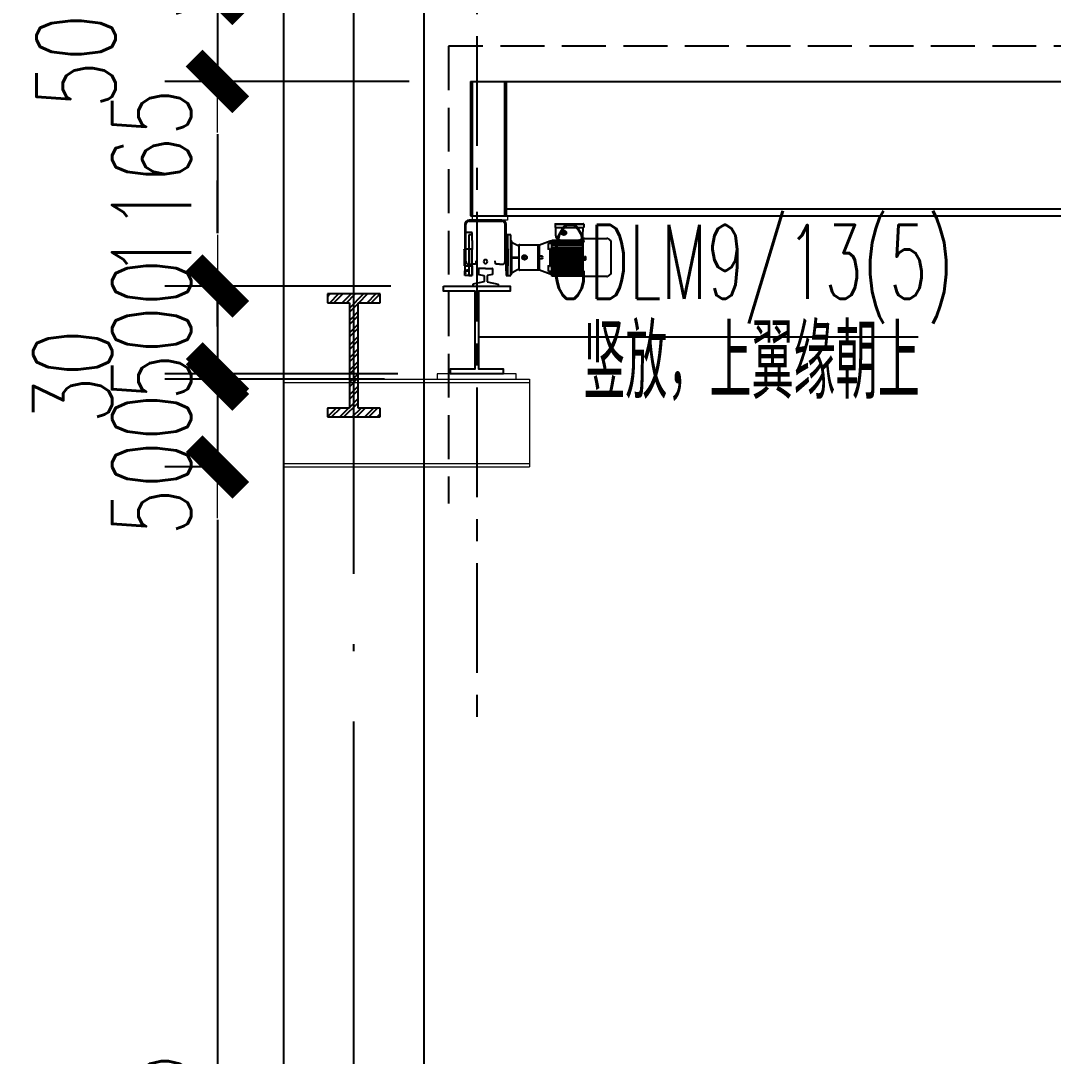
# Model space of a CAD drawing. Extents: x -1201378 to 2367219, y -619313 to 244905.
# Drawn here: x 1537516 to 1543393, y -283337 to -277443 of the extents above; entities that cross this region are included whole.
import ezdxf
from ezdxf.enums import TextEntityAlignment as Align

# ---------------------------------------------------------------- set-up
doc = ezdxf.new("R2010")
doc.units = 0
doc.header["$LTSCALE"] = 1000
for name, pattern in [('CENTER', [2, 1.25, -0.25, 0.25, -0.25]), ('DASH', [0.35, 0.25, -0.1]), ('DOTE', [2.42, 2, -0.2, 0.02, -0.2]), ('HIDDEN', [0.375, 0.25, -0.125])]:
    doc.linetypes.add(name, pattern=pattern)
doc.layers.get('0').update_dxf_attribs({"linetype": 'CONTINUOUS'})
doc.layers.get('Defpoints').update_dxf_attribs({"linetype": 'CONTINUOUS'})
for name, color, linetype in [('06A-01-03', 7, 'CONTINUOUS'), ('5剖面线层', 2, 'CONTINUOUS'), ('A-AXIS-DOTE', 14, 'DOTE'), ('A-LIN-V', 9, 'CONTINUOUS'), ('COLUMN', 9, 'CONTINUOUS'), ('CRANE', 11, 'HIDDEN'), ('FAG16-10.01MA1-被', 7, 'CONTINUOUS'), ('FAG16-10.02MA1-被', 7, 'CONTINUOUS'), ('FAG16-10MA1-端梁结构', 7, 'CONTINUOUS'), ('FAG16-20.02MA1-轴', 7, 'CONTINUOUS'), ('FHSGH10105-主梁-01', 7, 'CONTINUOUS'), ('FHSGH10105-主梁-02', 7, 'CONTINUOUS'), ('FHSGH10105-主梁-04', 7, 'CONTINUOUS'), ('FHSGH10105-主梁-06', 7, 'CONTINUOUS'), ('G80接口', 7, 'CONTINUOUS'), ('G80箱体', 7, 'CONTINUOUS'), ('S-DOTE1', 140, 'CENTER'), ('S-SB', 21, 'CONTINUOUS'), ('S-SGJ', 21, 'CONTINUOUS'), ('六角头螺栓_M5-135', 7, 'CONTINUOUS'), ('后端盖', 7, 'CONTINUOUS'), ('建-墙-填充', 8, 'CONTINUOUS'), ('建-柱-钢', 9, 'CONTINUOUS'), ('接线盒', 7, 'CONTINUOUS'), ('接线盒盖', 7, 'CONTINUOUS'), ('机壳', 7, 'CONTINUOUS'), ('电机接线盒密封垫', 7, 'CONTINUOUS'), ('端盖', 7, 'CONTINUOUS'), ('齿轴1', 7, 'CONTINUOUS')]:
    doc.layers.add(name, color=color, linetype=linetype)
for name, color, linetype, lineweight in [('S-bkl', 4, 'CONTINUOUS', 0), ('S-dim', 81, 'CONTINUOUS', 0), ('连接板', 6, 'CONTINUOUS', 0)]:
    doc.layers.add(name, color=color, linetype=linetype, lineweight=lineweight)
doc.styles.add('SS1', font='tj-romans1.shx', dxfattribs={"width": 0.7, "bigfont": 'tj-hztxt1.shx'})
doc.styles.add('TSSD_Rein', font='tj-romans1.shx', dxfattribs={"width": 0.7, "bigfont": 'tj-hztxt.shx'})
doc.dimstyles.new('S-150-ARCHI', dxfattribs={"dimscale": 150, "dimtxt": 3, "dimasz": 2, "dimexe": 2, "dimexo": 2, "dimgap": 1, "dimtad": 1, "dimdec": 0, "dimzin": 0, "dimdsep": 46, "dimtxsty": 'SS1', "dimblk1": 'TT', "dimblk2": 'TT', "dimsah": 1, "dimcen": 1, "dimclrd": 256, "dimclre": 256, "dimclrt": 256, "dimadec": 0, "dimazin": 0, "dimtfac": 1, "dimtdec": 0, "dimtix": 1, "dimtmove": 2, "dimatfit": 0, "dimldrblk": 'TT', "dimfxl": 2, "dimtolj": 1, "dimtzin": 0, "dimarcsym": 0})

# ---------------------------------------------------------------- blocks, each defined once
blk = doc.blocks.new('G$CBF9D2CED')
at = {"layer": '建-墙-填充'}
h = blk.add_hatch(dxfattribs=at)
h.set_pattern_fill('金属', color=256, scale=20, style=0)
h.set_pattern_definition([(45, (0, 0), (-35.3553, 35.3553), []), (45, (23.57, 0), (-35.3553, 35.3553), [])])
h.paths.add_polyline_path([(-150, 0), (-150, -50), (-25, -50), (-25, -650), (-150, -650), (-150, -700), (150, -700), (150, -650), (25, -650), (25, -50), (150, -50), (150, 0)])
at = {"layer": '建-柱-钢'}
for p, q in [((-150, 0), (-150, -50)), ((150, 0), (-150, 0)), ((150, -50), (150, 0)), ((-150, -50), (-25, -50)), ((-25, -50), (-25, -650)), ((25, -650), (25, -50)), ((25, -50), (150, -50)), ((-25, -650), (-150, -650)), ((-150, -650), (-150, -700)), ((-150, -700), (150, -700)), ((150, -650), (25, -650)), ((150, -700), (150, -650))]:
    blk.add_line(p, q, dxfattribs=at)
blk = doc.blocks.new('吊车5')
at = {"layer": '5剖面线层'}
h = blk.add_hatch(color=3, dxfattribs=at)
h.dxf.hatch_style = 1
h.paths.add_polyline_path([(1555843.8, -79902.2, 1), (1555816.6, -79902.2, 1)])
at = {"color": 3, "ltscale": 0.5}
for p, q in [((1555384.3, -80105.6), (1555345.9, -80105.6)), ((1555384.3, -80105.6), (1555422.6, -80105.6)), ((1555344.4, -80107.2), (1555344.4, -80138.3)), ((1555345.6, -80139.8), (1555374.6, -80146.5)), ((1555375.9, -80148), (1555375.9, -80179.4)), ((1555375.9, -80153.1), (1555375.9, -80179.4)), ((1555392.7, -80148), (1555392.7, -80179.4)), ((1555392.7, -80153.1), (1555392.7, -80179.4)), ((1555423, -80139.8), (1555393.9, -80146.5)), ((1555424.2, -80107.2), (1555424.2, -80138.3)), ((1555374.6, -80181), (1555311.9, -80195.4)), ((1555374.6, -80181), (1555311.9, -80195.4)), ((1555311.9, -80195.4), (1555311.9, -80205.4)), ((1555311.9, -80205.4), (1555456.7, -80205.4)), ((1555393.9, -80181), (1555456.7, -80195.4)), ((1555393.9, -80181), (1555456.7, -80195.4)), ((1555456.7, -80195.4), (1555456.7, -80205.4))]:
    blk.add_line(p, q, dxfattribs=at)
at = {"color": 3}
blk.add_line((1555513.5, -80086.9), (1555510.4, -80086.9), dxfattribs=at)
at = {"color": 6, "linetype": 'DASH'}
blk.add_lwpolyline([(1563769.3, -78840.6), (1555174.3, -78840.6), (1555174.3, -81443.1)], dxfattribs=at)
at = {"color": 3}
blk.add_lwpolyline([(1555276.2, -80113.6), (1555289.7, -80113.6), (1555289.7, -80121.4), (1555276.2, -80121.4)], close=True, dxfattribs=at)
at = {"color": 3, "ltscale": 0.5}
for centre, start, end in [((1555345.9, -80107.2), 90, 180), ((1555422.6, -80107.2), 0, 90), ((1555345.9, -80138.3), 180, 257), ((1555374.3, -80148), 0, 77), ((1555394.3, -80148), 103, 180), ((1555422.6, -80138.3), 282.99999, 0), ((1555374.3, -80179.4), 283, 0), ((1555374.3, -80179.4), 283, 0), ((1555394.3, -80179.4), 180, 257), ((1555394.3, -80179.4), 180, 257)]:
    blk.add_arc(centre, 1.57, start, end, dxfattribs=at)
at = {"layer": '06A-01-03', "color": 3, "linetype": 'Continuous'}
for p, q in [((1555939.8, -79934.2), (1555939.8, -79934.3)), ((1555939.8, -79934.2), (1555946.9, -79934.2)), ((1555946.9, -79934.3), (1555939.8, -79934.3)), ((1555939.8, -79934.3), (1555939.8, -79935.1)), ((1555939.8, -80047.8), (1555939.8, -79935.1)), ((1555939.8, -79935.1), (1555950.8, -79935.1)), ((1555946.9, -79934.2), (1555946.9, -79934.3)), ((1555946.9, -79935.1), (1555946.9, -79934.3)), ((1555954.7, -79934.7), (1555954.7, -79934.2)), ((1555954.7, -79934.2), (1556075.4, -79934.2)), ((1556080.2, -79935.8), (1556097.1, -79949.1)), ((1556100.1, -80130.5), (1556100.1, -79955.3)), ((1555946.9, -80042.2), (1555946.9, -80047.8)), ((1555954.7, -80053.2), (1555954.7, -80042.2)), ((1555946.9, -80047.8), (1555939.8, -80047.8)), ((1555950.8, -80057), (1555939.8, -80057)), ((1555939.8, -80057.1), (1555939.8, -80057)), ((1555939.8, -80151.7), (1555939.8, -80057.1)), ((1555939.8, -80057.1), (1555950.8, -80057.1)), ((1555946.9, -80151.7), (1555939.8, -80151.7)), ((1556075.4, -80151.7), (1555954.7, -80151.7)), ((1556097.1, -80136.7), (1556080.2, -80150))]:
    blk.add_line(p, q, dxfattribs=at)
for centre, radius, start, end in [((1555950.8, -79852.4), 81.9, 267.25098, 272.74902), ((1556075.4, -79942), 7.86, 51.84277, 90), ((1556092.2, -79955.3), 7.86, 0, 51.84277), ((1555950.8, -80042.2), 3.93, 359.65217, 180.34783), ((1555950.8, -80053.1), 3.91, 269.79706, 359.8507), ((1555950.8, -80053.2), 3.91, 269.78729, 359.86274), ((1555950.8, -80233.5), 81.9, 87.25098, 92.74902), ((1556075.4, -80143.8), 7.86, 270, 308.15723), ((1556092.2, -80130.5), 7.86, 308.15723, 0)]:
    blk.add_arc(centre, radius, start, end, dxfattribs=at)
blk.add_open_spline([(1555950.8, -79935.1), (1555950.9, -79935.1), (1555951, -79935.1), (1555951.3, -79935.1), (1555951.6, -79935.1), (1555951.9, -79935.1), (1555952.4, -79935.1), (1555953, -79935), (1555953.6, -79935), (1555954.1, -79934.9), (1555954.4, -79934.8), (1555954.6, -79934.8), (1555954.6, -79934.7), (1555954.7, -79934.7), (1555954.7, -79934.7), (1555954.7, -79934.7)], degree=3, knots=[0, 0, 0, 0, 0.041659, 0.083241, 0.124924, 0.187526, 0.250171, 0.374622, 0.499792, 0.624328, 0.7493, 0.81163, 0.874211, 0.937221, 1, 1, 1, 1], dxfattribs=at)
at = {"layer": 'FAG16-10.01MA1-被', "color": 3, "linetype": 'Continuous'}
for p, q in [((1555325, -80082), (1555305.7, -80082)), ((1555328.5, -80078.9), (1555325, -80082)), ((1555329.3, -80062.9), (1555328.5, -80078.9)), ((1555440.1, -80078.7), (1555439.3, -80062.9)), ((1555443.4, -80082), (1555440.1, -80078.7)), ((1555462.9, -80082), (1555443.4, -80082))]:
    blk.add_line(p, q, dxfattribs=at)
at = {"layer": 'FAG16-10.02MA1-被', "color": 3, "linetype": 'Continuous'}
for p, q in [((1555263.4, -79996.8), (1555263.4, -79995.8)), ((1555308.2, -79995.8), (1555263.4, -79995.8)), ((1555263.4, -79996.8), (1555263.4, -80090.1)), ((1555263.4, -79998.1), (1555266.4, -79998.1)), ((1555305, -79998.9), (1555308.2, -79995.8)), ((1555305, -79999.9), (1555305, -79998.9)), ((1555305, -79999.9), (1555305, -80086.9)), ((1555308.2, -79995.8), (1555308.2, -79996.8)), ((1555308.2, -80090.1), (1555308.2, -79996.8)), ((1555502.1, -79998.1), (1555505.2, -79998.1)), ((1555505.2, -79996.8), (1555505.2, -79995.8)), ((1555505.2, -79995.8), (1555510.4, -79995.8)), ((1555505.2, -79996.8), (1555505.2, -80090.1)), ((1555510.4, -79996.8), (1555510.4, -79995.8)), ((1555510.4, -79995.8), (1555513.5, -79998.9)), ((1555510.4, -79996.8), (1555510.4, -80090.1)), ((1555513.5, -79998.9), (1555513.5, -79999.9)), ((1555513.5, -80086.9), (1555513.5, -79999.9)), ((1555266.4, -80087.7), (1555263.4, -80087.7)), ((1555263.4, -80090.1), (1555308.2, -80090.1)), ((1555308.2, -80090.1), (1555305, -80086.9)), ((1555505.2, -80087.7), (1555502.1, -80087.7)), ((1555510.4, -80090.1), (1555505.2, -80090.1))]:
    blk.add_line(p, q, dxfattribs=at)
at = {"layer": 'FAG16-10MA1-端梁结构', "color": 3, "linetype": 'Continuous'}
for p, q in [((1555266.4, -79855.9), (1555266.4, -80119.9)), ((1555272.7, -80066.3), (1555272.7, -79855.9)), ((1555477, -79830.8), (1555291.6, -79830.8)), ((1555291.6, -79837.1), (1555477, -79837.1)), ((1555495.9, -80066.3), (1555495.9, -79855.9)), ((1555502.1, -80119.9), (1555502.1, -79855.9)), ((1555510, -79914.1), (1555502.1, -79914.1)), ((1555510, -79945.5), (1555510, -79914.1)), ((1555510, -79945.5), (1555510, -79995.8)), ((1555288.4, -80082), (1555305.7, -80082)), ((1555308.6, -80113.6), (1555308.6, -80090.1)), ((1555462.9, -80082), (1555480.1, -80082)), ((1555510, -80090.1), (1555510, -80113.6)), ((1555266.4, -80145.1), (1555266.4, -80119.9)), ((1555308.6, -80145.1), (1555266.4, -80145.1)), ((1555308.6, -80113.6), (1555308.6, -80145.1)), ((1555502.1, -80119.9), (1555502.1, -80145.1)), ((1555502.1, -80145.1), (1555510, -80145.1)), ((1555510, -80145.1), (1555510, -80113.6))]:
    blk.add_line(p, q, dxfattribs=at)
for centre, radius, start, end in [((1555291.6, -79855.9), 25.1, 90, 180), ((1555291.6, -79855.9), 18.9, 90, 180), ((1555477, -79855.9), 25.1, 0, 90), ((1555477, -79855.9), 18.9, 0, 90), ((1555288.4, -80066.3), 15.7, 180, 270), ((1555384.3, -80066.5), 11, 0, 180), ((1555384.3, -80066.5), 11, 180, 0), ((1555480.1, -80066.3), 15.7, 270, 0), ((1555291.6, -80119.9), 25.1, 180, 221.40962)]:
    blk.add_arc(centre, radius, start, end, dxfattribs=at)
at = {"layer": 'FAG16-20.02MA1-轴', "color": 3, "linetype": 'Continuous'}
for p, q in [((1555289.7, -79914.1), (1555289.7, -79945.5)), ((1555308.6, -79914.1), (1555289.7, -79914.1)), ((1555510, -79914.1), (1555510, -79945.5)), ((1555528.9, -79914.1), (1555510, -79914.1)), ((1555528.9, -79945.5), (1555528.9, -79914.1)), ((1555289.7, -79945.5), (1555289.7, -80113.6)), ((1555510, -79995.8), (1555510, -79945.5)), ((1555528.9, -80113.6), (1555528.9, -79945.5)), ((1555308.6, -80090.1), (1555308.6, -80113.6)), ((1555510, -80113.6), (1555510, -80090.1)), ((1555289.7, -80113.6), (1555289.7, -80145.1)), ((1555289.7, -80145.1), (1555308.6, -80145.1)), ((1555308.6, -80145.1), (1555308.6, -80113.6)), ((1555510, -80113.6), (1555510, -80145.1)), ((1555510, -80145.1), (1555528.9, -80145.1)), ((1555528.9, -80145.1), (1555528.9, -80113.6))]:
    blk.add_line(p, q, dxfattribs=at)
at = {"layer": 'FHSGH10105-主梁-01', "color": 3, "linetype": 'Continuous'}
for p, q in [((1555299.5, -79040.6), (1555299.5, -79653.6)), ((1555308.6, -79040.6), (1555308.6, -79653.6)), ((1555299.5, -79653.6), (1555299.5, -79805.6)), ((1555308.6, -79653.6), (1555308.6, -79810.7))]:
    blk.add_line(p, q, dxfattribs=at)
at = {"layer": 'FHSGH10105-主梁-02', "color": 3, "linetype": 'Continuous'}
for p, q in [((1555494.3, -79653.2), (1555494.3, -79040.6)), ((1555503.3, -79653.2), (1555503.3, -79040.6)), ((1555494.3, -79805.6), (1555494.3, -79653.2)), ((1555503.3, -79805.6), (1555503.3, -79653.2))]:
    blk.add_line(p, q, dxfattribs=at)
at = {"layer": 'FHSGH10105-主梁-04', "color": 3, "linetype": 'Continuous'}
blk.add_line((1555299.5, -79040.6), (1563769.3, -79040.6), dxfattribs=at)
at = {"layer": 'FHSGH10105-主梁-06', "color": 3, "linetype": 'Continuous'}
for p, q in [((1555299.5, -79805.6), (1563769.3, -79805.6)), ((1555503.3, -79766.3), (1563769.3, -79766.3))]:
    blk.add_line(p, q, dxfattribs=at)
at = {"layer": 'G80接口', "color": 3, "linetype": 'Continuous'}
for p, q in [((1555683.6, -80115.2), (1555683.6, -79970.6)), ((1555683.6, -79970.6), (1555691.5, -79970.6)), ((1555691.5, -79970.6), (1555751.2, -79948.6)), ((1555691.5, -80035.1), (1555691.5, -79970.6)), ((1555743.4, -79962.2), (1555743.4, -79962.8)), ((1555743.4, -79963.6), (1555743.4, -79962.8)), ((1555762.2, -79962.8), (1555743.4, -79962.8)), ((1555743.4, -79972.5), (1555743.4, -79963.6)), ((1555743.4, -79974.6), (1555743.4, -79972.5)), ((1555743.4, -79997.8), (1555743.4, -79974.6)), ((1555751.2, -79948.6), (1555751.2, -79962.1)), ((1555751.2, -79948.6), (1555762.2, -79948.6)), ((1555762.2, -79954), (1555762.2, -79961)), ((1555762.2, -79972.5), (1555762.2, -79963.6)), ((1555762.2, -79988), (1555762.2, -79978.2)), ((1555708.5, -80035.1), (1555691.5, -80035.1)), ((1555691.5, -80050.8), (1555691.5, -80035.1)), ((1555743.4, -79997.8), (1555743.4, -80000)), ((1555751.2, -80091.6), (1555751.2, -79994.3)), ((1555762.2, -80001.2), (1555762.2, -79996.3)), ((1555762.2, -80015.2), (1555762.2, -80008.8)), ((1555762.2, -80029.9), (1555762.2, -80021.1)), ((1555762.2, -80046.8), (1555762.2, -80039)), ((1555708.5, -80050.8), (1555691.5, -80050.8)), ((1555691.5, -80115.2), (1555691.5, -80050.8)), ((1555743.4, -80085.8), (1555743.4, -80088.1)), ((1555743.4, -80111.2), (1555743.4, -80088.1)), ((1555762.2, -80064.7), (1555762.2, -80056.3)), ((1555762.2, -80077.6), (1555762.2, -80070.7)), ((1555762.2, -80089.5), (1555762.2, -80084.6)), ((1555762.2, -80107.6), (1555762.2, -80097.8)), ((1555691.5, -80115.2), (1555683.6, -80115.2)), ((1555751.2, -80137.2), (1555691.5, -80115.2)), ((1555743.4, -80113.3), (1555743.4, -80111.2)), ((1555743.4, -80122.3), (1555743.4, -80113.3)), ((1555743.4, -80123.1), (1555743.4, -80122.3)), ((1555743.4, -80123.1), (1555743.4, -80123.6)), ((1555762.2, -80123.1), (1555743.4, -80123.1)), ((1555751.2, -80137.2), (1555751.2, -80123.7)), ((1555762.2, -80137.2), (1555751.2, -80137.2)), ((1555762.2, -80122.3), (1555762.2, -80113.3))]:
    blk.add_line(p, q, dxfattribs=at)
for centre, radius, start, end in [((1555750.9, -79962.2), 0.34, 332.07694, 0.27003), ((1555736.8, -80042.9), 29.4, 164.48016, 195.51984), ((1557319.6, -79492), 1646.8, 197.68749, 197.74706), ((1555750.3, -79994.2), 0.868, 359.56701, 17.36443), ((1557320.1, -80594), 1647.3, 162.25295, 162.3125), ((1555750.3, -80091.6), 0.868, 342.63557, 0.43299), ((1555750.9, -80123.7), 0.34, 359.72997, 27.92306)]:
    blk.add_arc(centre, radius, start, end, dxfattribs=at)
for points, knots in [([(1555751.2, -79962.3), (1555751.2, -79962.3), (1555751.1, -79962.4), (1555751.1, -79962.5), (1555751, -79962.6), (1555750.9, -79962.7), (1555750.9, -79962.7), (1555750.9, -79962.7), (1555750.8, -79962.7), (1555750.8, -79962.7), (1555750.8, -79962.7), (1555750.8, -79962.7), (1555750.7, -79962.8), (1555750.7, -79962.8), (1555750.7, -79962.8), (1555750.7, -79962.8), (1555750.7, -79962.8), (1555750.7, -79962.8), (1555750.7, -79962.8), (1555750.7, -79962.8), (1555750.7, -79962.8), (1555750.7, -79962.8), (1555750.7, -79962.8), (1555750.7, -79962.8)], [0, 0, 0, 0, 0.125, 0.25, 0.375, 0.5, 0.625, 0.625, 0.65625, 0.65625, 0.6875, 0.75, 0.875, 0.875, 0.9375, 0.96875, 0.984375, 0.988281, 0.988281, 0.990234, 0.990234, 0.992187, 1, 1, 1, 1]), ([(1555751.2, -80123.5), (1555751.2, -80123.5), (1555751.1, -80123.4), (1555751.1, -80123.3), (1555751, -80123.2), (1555750.9, -80123.2), (1555750.9, -80123.2), (1555750.9, -80123.1), (1555750.9, -80123.1), (1555750.8, -80123.1), (1555750.8, -80123.1), (1555750.7, -80123.1), (1555750.7, -80123.1), (1555750.7, -80123.1), (1555750.7, -80123.1), (1555750.7, -80123.1), (1555750.7, -80123.1), (1555750.7, -80123.1), (1555750.7, -80123.1), (1555750.7, -80123.1), (1555750.7, -80123.1)], [0, 0, 0, 0, 0.125, 0.25, 0.375, 0.5, 0.5, 0.5625, 0.5625, 0.625, 0.75, 0.875, 0.875, 0.9375, 0.96875, 0.984375, 0.988281, 0.988281, 0.992188, 1, 1, 1, 1])]:
    blk.add_open_spline(points, degree=3, knots=knots, dxfattribs=at)
at = {"layer": 'G80箱体', "color": 3, "linetype": 'Continuous'}
for p, q in [((1555528.9, -79948.6), (1555533.6, -79948.6)), ((1555533.6, -80137.2), (1555533.6, -79948.6)), ((1555533.6, -79956.5), (1555536.7, -79958.1)), ((1555536.7, -79958.1), (1555566.6, -79973.8)), ((1555566.6, -79973.8), (1555571.1, -79973.8)), ((1555574.6, -79973.8), (1555571.1, -79973.8)), ((1555573.6, -79977.1), (1555573.6, -80037.4)), ((1555579.9, -79970.6), (1555683.6, -79970.6)), ((1555683.6, -79970.6), (1555683.6, -80115.2)), ((1555536.7, -80040.6), (1555566.6, -80040.6)), ((1555536.7, -80045.3), (1555566.6, -80045.3)), ((1555566.6, -80040.6), (1555571.1, -80040.6)), ((1555566.6, -80040.6), (1555566.6, -80045.3)), ((1555566.6, -80045.3), (1555571.1, -80045.3)), ((1555574.6, -80037.5), (1555574.6, -80048.3)), ((1555573.6, -80048.4), (1555573.6, -80108.7)), ((1555533.6, -80137.2), (1555528.9, -80137.2)), ((1555536.7, -80127.7), (1555533.6, -80129.3)), ((1555536.7, -80127.7), (1555566.6, -80112.1)), ((1555566.6, -80112.1), (1555571.1, -80112.1)), ((1555571.1, -80112.1), (1555574.6, -80112.1)), ((1555683.6, -80115.2), (1555579.9, -80115.2))]:
    blk.add_line(p, q, dxfattribs=at)
for radius in [13.4, 5.43]:
    blk.add_circle((1555606.6, -80042.9), radius, dxfattribs=at)
for centre, radius, start, end in [((1555580, -79977.1), 6.35, 147.95699, 180.0192), ((1555579.9, -79976.9), 6.29, 90, 149.58944), ((1555536.7, -80037.4), 3.14, 180, 270), ((1555536.7, -80048.4), 3.14, 90, 180), ((1555580, -80108.7), 6.35, 179.98073, 212.04308), ((1555579.9, -80108.9), 6.29, 210.38929, 270)]:
    blk.add_arc(centre, radius, start, end, dxfattribs=at)
for points, degree, knots in [([(1555573.6, -80037.4), (1555573.6, -80037.8), (1555573.6, -80038.2), (1555573.2, -80039), (1555573, -80039.3), (1555572.4, -80039.9), (1555572.1, -80040.2), (1555571.3, -80040.5), (1555570.9, -80040.6), (1555570.5, -80040.6)], 3, [0, 0, 0, 0, 0.25, 0.25, 0.5, 0.5, 0.75, 0.75, 1, 1, 1, 1]), ([(1555570.5, -80045.3), (1555570.9, -80045.3), (1555571.3, -80045.3), (1555572.1, -80045.7), (1555572.4, -80045.9), (1555573, -80046.5), (1555573.2, -80046.8), (1555573.6, -80047.6), (1555573.6, -80048), (1555573.6, -80048.4)], 3, [0, 0, 0, 0, 0.25, 0.25, 0.5, 0.5, 0.75, 0.75, 1, 1, 1, 1]), ([(1555571.1, -80040.6), (1555571.8, -80040.6), (1555572.4, -80040.3), (1555573, -80040.1), (1555573.5, -80039.7), (1555573.7, -80039.5), (1555573.9, -80039.3), (1555574.1, -80039), (1555574.3, -80038.7), (1555574.4, -80038.5), (1555574.5, -80038.2), (1555574.6, -80037.9), (1555574.6, -80037.5)], 2, [0, 0, 0, 0.25, 0.25, 0.5, 0.5, 0.625, 0.625, 0.75, 0.75, 0.875, 0.875, 1, 1, 1]), ([(1555574.6, -80048.3), (1555574.6, -80047.7), (1555574.3, -80047.1), (1555574.1, -80046.8), (1555573.9, -80046.6), (1555573.7, -80046.3), (1555573.5, -80046.1), (1555573, -80045.7), (1555572.4, -80045.5), (1555571.8, -80045.3), (1555571.1, -80045.3)], 2, [0, 0, 0, 0.25, 0.25, 0.375, 0.375, 0.5, 0.5, 0.75, 0.75, 1, 1, 1])]:
    blk.add_open_spline(points, degree=degree, knots=knots, dxfattribs=at)
at = {"layer": '六角头螺栓_M5-135', "color": 3, "linetype": 'Continuous'}
for p, q in [((1555762.2, -79970.1), (1555781.5, -79970.1)), ((1555781.5, -79970.1), (1555936.6, -79970.1)), ((1555781.5, -80115.7), (1555762.2, -80115.7)), ((1555936.6, -80115.7), (1555781.5, -80115.7))]:
    blk.add_line(p, q, dxfattribs=at)
at = {"layer": '后端盖', "color": 3, "linetype": 'Continuous'}
for p, q in [((1555936.6, -79937.1), (1555936.6, -79936.8)), ((1555936.6, -79936.8), (1555939.8, -79936.8)), ((1555936.6, -79937.1), (1555936.6, -79938.4)), ((1555936.6, -79938.4), (1555936.6, -79946.2)), ((1555936.6, -79954), (1555936.6, -79961)), ((1555936.6, -79962.4), (1555939.8, -79962.4)), ((1555936.6, -79962.8), (1555936.6, -79973.4)), ((1555936.6, -79984.8), (1555936.6, -79984.6)), ((1555936.6, -79984.8), (1555936.6, -79988)), ((1555936.6, -79995.5), (1555936.6, -80001.2)), ((1555936.6, -80007.5), (1555936.6, -80015.2)), ((1555936.6, -80021.1), (1555936.6, -80029.6)), ((1555936.6, -80035.5), (1555936.6, -80050.3)), ((1555936.6, -80056.3), (1555936.6, -80064.7)), ((1555936.6, -80070.7), (1555936.6, -80078.3)), ((1555936.6, -80084.6), (1555936.6, -80090.3)), ((1555936.6, -80098.3), (1555936.6, -80101)), ((1555936.6, -80101.2), (1555936.6, -80101)), ((1555936.6, -80112.4), (1555936.6, -80123.1)), ((1555939.8, -80123.4), (1555936.6, -80123.4)), ((1555936.6, -80148.7), (1555936.6, -80149)), ((1555939.8, -80149), (1555936.6, -80149))]:
    blk.add_line(p, q, dxfattribs=at)
blk.add_circle((1555950.8, -80042.9), 2.55, dxfattribs=at)
at = {"layer": '接线盒', "color": 3, "linetype": 'Continuous'}
for p, q in [((1555784.7, -79919.8), (1555783.8, -79871.5)), ((1555784.7, -79919.8), (1555784.8, -79928.4)), ((1555938.4, -79928.4), (1555938.5, -79919.8)), ((1555938.5, -79919.8), (1555939.4, -79871.5)), ((1555785.8, -79930.6), (1555800, -79944.6)), ((1555800.7, -79944.6), (1555800, -79944.6)), ((1555800.7, -79944.6), (1555807, -79944.6)), ((1555808.5, -79944.6), (1555807, -79944.6)), ((1555808.5, -79944.6), (1555914.7, -79944.6)), ((1555916.3, -79944.6), (1555914.7, -79944.6)), ((1555916.3, -79944.6), (1555922.5, -79944.6)), ((1555923.2, -79944.6), (1555922.5, -79944.6)), ((1555923.2, -79944.6), (1555937.4, -79930.6))]:
    blk.add_line(p, q, dxfattribs=at)
blk.add_circle((1555830.2, -79902.2), 13.6, dxfattribs=at)
for centre, start, end in [((1555788, -79928.3), 181, 225.5), ((1555935.2, -79928.3), 314.5, 359)]:
    blk.add_arc(centre, 3.14, start, end, dxfattribs=at)
at = {"layer": '接线盒盖', "color": 3, "linetype": 'Continuous'}
for p, q in [((1555780.2, -79853.4), (1555779.9, -79871.5)), ((1555781, -79851.6), (1555942.2, -79851.6)), ((1555781, -79852.1), (1555781, -79851.6)), ((1555781, -79852.1), (1555781, -79852.7)), ((1555781, -79852.7), (1555788.1, -79852.7)), ((1555788.1, -79852.7), (1555935.2, -79852.7)), ((1555935.2, -79852.7), (1555942.2, -79852.7)), ((1555942.2, -79852.1), (1555943, -79852.2)), ((1555943, -79853.4), (1555943.3, -79871.5)), ((1555779.9, -79871.5), (1555787.8, -79871.5)), ((1555787.8, -79871.5), (1555935.5, -79871.5)), ((1555935.5, -79871.5), (1555943.3, -79871.5))]:
    blk.add_line(p, q, dxfattribs=at)
for centre, radius, start, end in [((1555781, -79852.4), 0.79, 91.63649, 171.01573), ((1555781, -79852.4), 0.786, 90, 91.40028), ((1555942.2, -79852.4), 0.786, 88.59972, 90), ((1555937.2, -79851.8), 5, 356.84547, 3.15453), ((1555942.2, -79852.4), 0.791, 9.08588, 88.26189), ((1555942.2, -79853.5), 0.786, 1.00383, 89.99617), ((1555942.2, -79852.4), 0.785, 0.9973, 8.75076)]:
    blk.add_arc(centre, radius, start, end, dxfattribs=at)
blk.add_open_spline([(1555781, -79852.7), (1555780.8, -79852.7), (1555780.6, -79852.8), (1555780.3, -79853), (1555780.2, -79853.2), (1555780.2, -79853.4)], degree=3, knots=[0, 0, 0, 0, 0.5, 0.5, 1, 1, 1, 1], dxfattribs=at)
at = {"layer": '机壳', "color": 3, "linetype": 'Continuous'}
for p, q in [((1555762.2, -79949.3), (1555762.2, -79946.2)), ((1555936.6, -79946.2), (1555762.2, -79946.2)), ((1555762.2, -79954), (1555762.2, -79949.3)), ((1555936.6, -79949.3), (1555762.2, -79949.3)), ((1555936.6, -79954), (1555762.2, -79954)), ((1555762.2, -79965.2), (1555762.2, -79961)), ((1555936.6, -79961), (1555762.2, -79961)), ((1555936.6, -79965.2), (1555762.2, -79965.2)), ((1555936.6, -79968.5), (1555762.2, -79968.5)), ((1555762.2, -79975.5), (1555762.2, -79970.7)), ((1555936.6, -79970.7), (1555762.2, -79970.7)), ((1555762.2, -79978.2), (1555762.2, -79975.5)), ((1555936.6, -79975.5), (1555762.2, -79975.5)), ((1555936.6, -79987.5), (1555762.2, -79987.5)), ((1555762.2, -79990.1), (1555762.2, -79988)), ((1555936.6, -79988), (1555762.2, -79988)), ((1555936.6, -79946.2), (1555936.6, -79949.3)), ((1555936.6, -79949.3), (1555936.6, -79954)), ((1555936.6, -79961), (1555936.6, -79965.2)), ((1555936.6, -79970.7), (1555936.6, -79975.5)), ((1555936.6, -79975.5), (1555936.6, -79984.6)), ((1555936.6, -79988), (1555936.6, -79990.1)), ((1555762.2, -79996.3), (1555762.2, -79990.1)), ((1555936.6, -79990.1), (1555762.2, -79990.1)), ((1555936.6, -79997.2), (1555762.2, -79997.2)), ((1555762.2, -80003.4), (1555762.2, -80001.2)), ((1555936.6, -80001.2), (1555762.2, -80001.2)), ((1555762.2, -80008.2), (1555762.2, -80003.4)), ((1555936.6, -80003.4), (1555762.2, -80003.4)), ((1555936.6, -80008.8), (1555762.2, -80008.8)), ((1555762.2, -80017.5), (1555762.2, -80015.2)), ((1555936.6, -80015.2), (1555762.2, -80015.2)), ((1555762.2, -80020.7), (1555762.2, -80017.5)), ((1555936.6, -80017.5), (1555762.2, -80017.5)), ((1555936.6, -80021.1), (1555762.2, -80021.1)), ((1555936.6, -80029.6), (1555762.2, -80029.6)), ((1555762.2, -80032.7), (1555762.2, -80029.9)), ((1555762.2, -80039), (1555762.2, -80032.7)), ((1555936.6, -80032.7), (1555762.2, -80032.7)), ((1555936.6, -80039), (1555762.2, -80039)), ((1555762.2, -80053.1), (1555762.2, -80046.8)), ((1555936.6, -80046.8), (1555762.2, -80046.8)), ((1555936.6, -79990.1), (1555936.6, -79995.5)), ((1555936.6, -80001.2), (1555936.6, -80003.4)), ((1555936.6, -80003.4), (1555936.6, -80007.5)), ((1555936.6, -80015.2), (1555936.6, -80017.5)), ((1555936.6, -80017.5), (1555936.6, -80020.3)), ((1555936.6, -80030.3), (1555936.6, -80032.7)), ((1555936.6, -80032.7), (1555936.6, -80039)), ((1555936.6, -80046.8), (1555936.6, -80053.1)), ((1555762.2, -80055.9), (1555762.2, -80053.1)), ((1555936.6, -80053.1), (1555762.2, -80053.1)), ((1555936.6, -80056.3), (1555762.2, -80056.3)), ((1555936.6, -80064.7), (1555762.2, -80064.7)), ((1555762.2, -80068.3), (1555762.2, -80065.1)), ((1555762.2, -80070.7), (1555762.2, -80068.3)), ((1555936.6, -80068.3), (1555762.2, -80068.3)), ((1555936.6, -80070.7), (1555762.2, -80070.7)), ((1555936.6, -80077), (1555762.2, -80077)), ((1555762.2, -80082.4), (1555762.2, -80077.6)), ((1555762.2, -80084.6), (1555762.2, -80082.4)), ((1555936.6, -80082.4), (1555762.2, -80082.4)), ((1555936.6, -80084.6), (1555762.2, -80084.6)), ((1555936.6, -80088.7), (1555762.2, -80088.7)), ((1555762.2, -80095.7), (1555762.2, -80089.5)), ((1555762.2, -80097.8), (1555762.2, -80095.7)), ((1555936.6, -80095.7), (1555762.2, -80095.7)), ((1555936.6, -80097.8), (1555762.2, -80097.8)), ((1555936.6, -80098.3), (1555762.2, -80098.3)), ((1555936.6, -80053.1), (1555936.6, -80055.5)), ((1555936.6, -80065.5), (1555936.6, -80068.3)), ((1555936.6, -80068.3), (1555936.6, -80070.7)), ((1555936.6, -80078.3), (1555936.6, -80082.4)), ((1555936.6, -80082.4), (1555936.6, -80084.6)), ((1555936.6, -80090.3), (1555936.6, -80095.7)), ((1555936.6, -80095.7), (1555936.6, -80097.8)), ((1555936.6, -80101.2), (1555936.6, -80110.3)), ((1555762.2, -80110.3), (1555762.2, -80107.6)), ((1555762.2, -80115.1), (1555762.2, -80110.3)), ((1555936.6, -80110.3), (1555762.2, -80110.3)), ((1555936.6, -80115.1), (1555762.2, -80115.1)), ((1555936.6, -80117.3), (1555762.2, -80117.3)), ((1555762.2, -80124.8), (1555762.2, -80120.6)), ((1555936.6, -80120.6), (1555762.2, -80120.6)), ((1555762.2, -80134.1), (1555762.2, -80124.8)), ((1555936.6, -80124.8), (1555762.2, -80124.8)), ((1555762.2, -80135.3), (1555762.2, -80134.1)), ((1555936.6, -80134.1), (1555762.2, -80134.1)), ((1555762.2, -80140.6), (1555762.2, -80135.3)), ((1555936.6, -80135.3), (1555762.2, -80135.3)), ((1555762.2, -80141.5), (1555762.2, -80140.6)), ((1555936.6, -80140.6), (1555762.2, -80140.6)), ((1555762.2, -80145.3), (1555762.2, -80141.5)), ((1555936.6, -80141.5), (1555762.2, -80141.5)), ((1555762.2, -80145.9), (1555762.2, -80145.3)), ((1555936.6, -80145.3), (1555762.2, -80145.3)), ((1555762.2, -80148.5), (1555762.2, -80145.9)), ((1555936.6, -80145.9), (1555762.2, -80145.9)), ((1555762.2, -80148.9), (1555762.2, -80148.5)), ((1555936.6, -80148.5), (1555762.2, -80148.5)), ((1555936.6, -80148.9), (1555762.2, -80148.9)), ((1555936.6, -80110.3), (1555936.6, -80115.1)), ((1555936.6, -80120.6), (1555936.6, -80124.8)), ((1555936.6, -80125.2), (1555936.6, -80134.1)), ((1555936.6, -80134.1), (1555936.6, -80135.3)), ((1555936.6, -80135.3), (1555936.6, -80140.6)), ((1555936.6, -80140.6), (1555936.6, -80141.5)), ((1555936.6, -80141.5), (1555936.6, -80145.3)), ((1555936.6, -80145.3), (1555936.6, -80145.9)), ((1555936.6, -80145.9), (1555936.6, -80148.5)), ((1555936.6, -80148.5), (1555936.6, -80148.9))]:
    blk.add_line(p, q, dxfattribs=at)
at = {"layer": '电机接线盒密封垫', "color": 3, "linetype": 'Continuous'}
for p, q in [((1555802.3, -79946.2), (1555802.3, -79944.6)), ((1555920.9, -79944.6), (1555920.9, -79946.2))]:
    blk.add_line(p, q, dxfattribs=at)
at = {"layer": '端盖', "color": 3, "linetype": 'Continuous'}
for p, q in [((1555308.6, -79901.5), (1555266.4, -79901.5)), ((1555308.6, -79946.9), (1555308.6, -79901.5)), ((1555308.6, -79946.9), (1555308.6, -79995.8))]:
    blk.add_line(p, q, dxfattribs=at)
at = {"layer": '连接板', "color": 3, "linetype": 'Continuous'}
for p, q in [((1555510, -79805.6), (1555308.6, -79805.6)), ((1555308.6, -79805.6), (1555308.6, -79830.8)), ((1555510, -79805.6), (1555510, -79830.8)), ((1555291.6, -79830.8), (1555308.6, -79830.8)), ((1555510, -79830.8), (1555477, -79830.8))]:
    blk.add_line(p, q, dxfattribs=at)
at = {"layer": '齿轴1', "color": 3, "linetype": 'Continuous'}
blk.add_line((1555682.9, -80045.4), (1555682.9, -80047), dxfattribs=at)
blk.add_arc((1555325.1, -80043.2), 357.7, 359.91686, 0.06737, dxfattribs=at)
blk.add_open_spline([(1555682.9, -80038.8), (1555682.9, -80038.6), (1555682.9, -80038.3), (1555682.9, -80037.7), (1555682.9, -80036.9)], degree=2, knots=[0, 0, 0, 0.5, 0.5, 1, 1, 1], dxfattribs=at)
blk = doc.blocks.new('TT')
blk.add_line((-0.969, 0), (0.969, 0))
at = {"const_width": 0.45}
blk.add_lwpolyline([(-0.442, -0.442), (0.442, 0.442)], dxfattribs=at)
blk = doc.blocks.new('*D6646')
at = {"layer": 'Defpoints', "color": 0, "transparency": 16777216}
for p in [(1539011.7, -276787.8), (1538635.8, -277287.8), (1539011.7, -277287.8)]:
    blk.add_point(p, dxfattribs=at)
at = {"layer": 'S-dim', "lineweight": -2, "transparency": 16777216}
for p, q in [((1538635.8, -276487.8), (1538635.8, -276187.8)), ((1538711.7, -276787.8), (1538335.8, -276787.8)), ((1538635.8, -276787.8), (1538635.8, -277287.8)), ((1538711.7, -277287.8), (1538335.8, -277287.8)), ((1538635.8, -277587.8), (1538635.8, -277887.8))]:
    blk.add_line(p, q, dxfattribs=at)
at = {"layer": 'S-dim', "lineweight": -2, "transparency": 16777216, "xscale": 300, "yscale": 300, "zscale": 300}
for p, rotation in [((1538635.8, -276787.8), 270), ((1538635.8, -277287.8), 90)]:
    blk.add_blockref('TT', p, dxfattribs=dict(at, rotation=rotation))
at = {"layer": 'S-dim', "transparency": 16777216, "insert": (1538260.8, -277037.8), "char_height": 450, "attachment_point": 5, "rotation": 90, "style": 'SS1'}
blk.add_mtext('\\A1;500', dxfattribs=at)
blk = doc.blocks.new('*D6647')
at = {"layer": 'Defpoints', "color": 0, "transparency": 16777216}
for p in [(1539011.7, -277287.8), (1538635.8, -277787.8), (1540027, -277787.8)]:
    blk.add_point(p, dxfattribs=at)
at = {"layer": 'S-dim', "lineweight": -2, "transparency": 16777216}
for p, q in [((1538635.8, -276987.8), (1538635.8, -276687.8)), ((1538711.7, -277287.8), (1538335.8, -277287.8)), ((1538635.8, -277287.8), (1538635.8, -277787.8)), ((1539727, -277787.8), (1538335.8, -277787.8)), ((1538635.8, -278087.8), (1538635.8, -278387.8))]:
    blk.add_line(p, q, dxfattribs=at)
at = {"layer": 'S-dim', "lineweight": -2, "transparency": 16777216, "xscale": 300, "yscale": 300, "zscale": 300}
for p, rotation in [((1538635.8, -277287.8), 270), ((1538635.8, -277787.8), 90)]:
    blk.add_blockref('TT', p, dxfattribs=dict(at, rotation=rotation))
at = {"layer": 'S-dim', "transparency": 16777216, "insert": (1537830.6, -277537.8), "char_height": 450, "attachment_point": 5, "rotation": 90, "style": 'SS1'}
blk.add_mtext('\\A1;500', dxfattribs=at)
blk = doc.blocks.new('*D6648')
at = {"layer": 'Defpoints', "color": 0, "transparency": 16777216}
for p in [(1540027, -277787.8), (1538635.8, -278952.6), (1539921.7, -278952.6)]:
    blk.add_point(p, dxfattribs=at)
at = {"layer": 'S-dim', "lineweight": -2, "transparency": 16777216}
for p, q in [((1539727, -277787.8), (1538335.8, -277787.8)), ((1538635.8, -278087.8), (1538635.8, -278652.6)), ((1539621.7, -278952.6), (1538335.8, -278952.6))]:
    blk.add_line(p, q, dxfattribs=at)
at = {"layer": 'S-dim', "lineweight": -2, "transparency": 16777216, "xscale": 300, "yscale": 300, "zscale": 300}
for p, rotation in [((1538635.8, -277787.8), 90), ((1538635.8, -278952.6), 270)]:
    blk.add_blockref('TT', p, dxfattribs=dict(at, rotation=rotation))
at = {"layer": 'S-dim', "transparency": 16777216, "insert": (1538260.8, -278370.2), "char_height": 450, "attachment_point": 5, "rotation": 90, "style": 'SS1'}
blk.add_mtext('\\A1;1165', dxfattribs=at)
blk = doc.blocks.new('*D6649')
at = {"layer": 'Defpoints', "color": 0, "transparency": 16777216}
for p in [(1539921.7, -278952.6), (1538635.8, -279452.6), (1539961.7, -279452.6)]:
    blk.add_point(p, dxfattribs=at)
at = {"layer": 'S-dim', "lineweight": -2, "transparency": 16777216}
for p, q in [((1538635.8, -278652.6), (1538635.8, -278352.6)), ((1539621.7, -278952.6), (1538335.8, -278952.6)), ((1538635.8, -278952.6), (1538635.8, -279452.6)), ((1539661.7, -279452.6), (1538335.8, -279452.6)), ((1538635.8, -279752.6), (1538635.8, -280052.6))]:
    blk.add_line(p, q, dxfattribs=at)
at = {"layer": 'S-dim', "lineweight": -2, "transparency": 16777216, "xscale": 300, "yscale": 300, "zscale": 300}
for p, rotation in [((1538635.8, -278952.6), 270), ((1538635.8, -279452.6), 90)]:
    blk.add_blockref('TT', p, dxfattribs=dict(at, rotation=rotation))
at = {"layer": 'S-dim', "transparency": 16777216, "insert": (1538260.8, -279202.6), "char_height": 450, "attachment_point": 5, "rotation": 90, "style": 'SS1'}
blk.add_mtext('\\A1;500', dxfattribs=at)
blk = doc.blocks.new('*D6650')
at = {"layer": 'Defpoints', "color": 0, "transparency": 16777216}
for p in [(1539961.7, -279452.6), (1538635.8, -279482.6), (1539886.7, -279482.6)]:
    blk.add_point(p, dxfattribs=at)
at = {"layer": 'S-dim', "lineweight": -2, "transparency": 16777216}
for p, q in [((1538635.8, -279152.6), (1538635.8, -278852.6)), ((1539661.7, -279452.6), (1538335.8, -279452.6)), ((1538635.8, -279452.6), (1538635.8, -279482.6)), ((1539586.7, -279482.6), (1538335.8, -279482.6)), ((1538635.8, -279782.6), (1538635.8, -280082.6))]:
    blk.add_line(p, q, dxfattribs=at)
at = {"layer": 'S-dim', "lineweight": -2, "transparency": 16777216, "xscale": 300, "yscale": 300, "zscale": 300}
for p, rotation in [((1538635.8, -279452.6), 270), ((1538635.8, -279482.6), 90)]:
    blk.add_blockref('TT', p, dxfattribs=dict(at, rotation=rotation))
at = {"layer": 'S-dim', "transparency": 16777216, "insert": (1537811.1, -279467.6), "char_height": 450, "attachment_point": 5, "rotation": 90, "style": 'SS1'}
blk.add_mtext('\\A1;30', dxfattribs=at)
blk = doc.blocks.new('*D6651')
at = {"layer": 'Defpoints', "color": 0, "transparency": 16777216}
for p in [(1539886.7, -279482.6), (1538635.8, -279982.6), (1539011.7, -279982.6)]:
    blk.add_point(p, dxfattribs=at)
at = {"layer": 'S-dim', "lineweight": -2, "transparency": 16777216}
for p, q in [((1538635.8, -279182.6), (1538635.8, -278882.6)), ((1539586.7, -279482.6), (1538335.8, -279482.6)), ((1538635.8, -279482.6), (1538635.8, -279982.6)), ((1538711.7, -279982.6), (1538335.8, -279982.6)), ((1538635.8, -280282.6), (1538635.8, -280582.6))]:
    blk.add_line(p, q, dxfattribs=at)
at = {"layer": 'S-dim', "lineweight": -2, "transparency": 16777216, "xscale": 300, "yscale": 300, "zscale": 300}
for p, rotation in [((1538635.8, -279482.6), 270), ((1538635.8, -279982.6), 90)]:
    blk.add_blockref('TT', p, dxfattribs=dict(at, rotation=rotation))
at = {"layer": 'S-dim', "transparency": 16777216, "insert": (1538260.8, -279969.4), "char_height": 450, "attachment_point": 5, "rotation": 90, "style": 'SS1'}
blk.add_mtext('\\A1;500', dxfattribs=at)
blk = doc.blocks.new('*D6652')
at = {"layer": 'Defpoints', "color": 0, "transparency": 16777216}
for p in [(1539011.7, -279982.6), (1538635.8, -287747.8), (1539011.7, -287747.8)]:
    blk.add_point(p, dxfattribs=at)
at = {"layer": 'S-dim', "lineweight": -2, "transparency": 16777216}
for p, q in [((1538711.7, -279982.6), (1538335.8, -279982.6)), ((1538635.8, -280282.6), (1538635.8, -287447.8)), ((1538711.7, -287747.8), (1538335.8, -287747.8))]:
    blk.add_line(p, q, dxfattribs=at)
at = {"layer": 'S-dim', "lineweight": -2, "transparency": 16777216, "xscale": 300, "yscale": 300, "zscale": 300}
for p, rotation in [((1538635.8, -279982.6), 90), ((1538635.8, -287747.8), 270)]:
    blk.add_blockref('TT', p, dxfattribs=dict(at, rotation=rotation))
at = {"layer": 'S-dim', "transparency": 16777216, "insert": (1538260.8, -283865.2), "char_height": 450, "attachment_point": 5, "rotation": 90, "style": 'SS1'}
blk.add_mtext('\\A1;7765', dxfattribs=at)

msp = doc.modelspace()

# ---------------------------------------------------------------- linework, layer by layer
at = {"layer": 'A-AXIS-DOTE', "ltscale": 2}
msp.add_line((1539411.7, -290271.6), (1539411.7, -271947.8), dxfattribs=at)
at = {"layer": 'COLUMN'}
msp.add_lwpolyline([(1539011.7, -271947.8), (1539011.7, -287747.8), (1539811.7, -287747.8), (1539811.7, -271947.8)], close=True, dxfattribs=at)
at = {"layer": 'CRANE', "linetype": 'ByBlock', "ltscale": 2}
msp.add_lwpolyline([(1539921.7, -278952.6), (1540301.7, -278952.6), (1540301.7, -278982.3), (1540120.7, -278982.3), (1540120.7, -279424.6), (1540261.7, -279424.6), (1540261.7, -279452.6), (1539961.7, -279452.6), (1539961.7, -279424.6), (1540102.7, -279424.6), (1540102.7, -278982.3), (1539921.7, -278982.3), (1539921.7, -278952.6)], dxfattribs=at)
at = {"layer": 'S-bkl'}
for p, q in [((1539011.7, -279482.6), (1540411.7, -279482.6)), ((1539011.7, -279502.6), (1540411.7, -279502.6)), ((1539011.7, -279962.6), (1540411.7, -279962.6)), ((1539011.7, -279982.6), (1540411.7, -279982.6))]:
    msp.add_line(p, q, dxfattribs=at)
msp.add_lwpolyline([(1539886.7, -279482.6), (1540336.7, -279482.6), (1540336.7, -279452.6), (1539886.7, -279452.6)], close=True, dxfattribs=at)
msp.add_lwpolyline([(1540411.7, -279482.6), (1540411.7, -279982.6)], dxfattribs=at)
at = {"layer": 'S-DOTE1', "ltscale": 0.5}
msp.add_lwpolyline([(1540111.7, -275529.8), (1540111.7, -281491.6)], dxfattribs=at)
at = {"layer": 'S-SGJ'}
msp.add_line((1542623.7, -279244.5), (1540120.7, -279244.5), dxfattribs=at)

# ---------------------------------------------------------------- block references
at = {"layer": 'A-LIN-V'}
msp.add_blockref('G$CBF9D2CED', (1539411.7, -278997.8), dxfattribs=at)
at = {"layer": 'S-SB'}
msp.add_blockref('吊车5', (-15222.6, -198747.2), dxfattribs=at)

# ---------------------------------------------------------------- texts
at = {"layer": 'S-SGJ', "style": 'TSSD_Rein', "width": 0.6}
for s, p in [('GDLM9/13(5)', (1541675.6, -279151.3)), ('竖放，上翼缘朝上', (1541675.6, -279720.4))]:
    msp.add_text(s, height=420, dxfattribs=at).set_placement(p, align=Align.BOTTOM_CENTER)

# ---------------------------------------------------------------- dimensions: what is measured, and where the dimension line sits
at = {"layer": 'S-dim'}
for base, p1, p2, picture, middle in [((1538635.8, -277287.8), (1539011.7, -276787.8), (1539011.7, -277287.8), '*D6646', (1538260.8, -277037.8)), ((1538635.8, -278952.6), (1540027, -277787.8), (1539921.7, -278952.6), '*D6648', (1538260.8, -278370.2)), ((1538635.8, -279452.6), (1539921.7, -278952.6), (1539961.7, -279452.6), '*D6649', (1538260.8, -279202.6)), ((1538635.8, -287747.8), (1539011.7, -279982.6), (1539011.7, -287747.8), '*D6652', (1538260.8, -283865.2))]:
    dim = msp.add_linear_dim(base=base, p1=p1, p2=p2, angle=90, dimstyle='S-150-ARCHI', dxfattribs=at)
    dim.commit()
    dim.dimension.update_dxf_attribs({"geometry": picture, "text_midpoint": middle})
for base, p1, p2, picture, middle in [((1538635.8, -277787.8), (1539011.7, -277287.8), (1540027, -277787.8), '*D6647', (1537830.6, -277537.8)), ((1538635.8, -279482.6), (1539961.7, -279452.6), (1539886.7, -279482.6), '*D6650', (1537811.1, -279467.6)), ((1538635.8, -279982.6), (1539886.7, -279482.6), (1539011.7, -279982.6), '*D6651', (1538260.8, -279969.4))]:
    dim = msp.add_linear_dim(base=base, p1=p1, p2=p2, angle=90, dimstyle='S-150-ARCHI', dxfattribs=at)
    dim.commit()
    dim.dimension.update_dxf_attribs({"geometry": picture, "text_midpoint": middle, "dimtype": 160})

doc.saveas('drawing.dxf')
